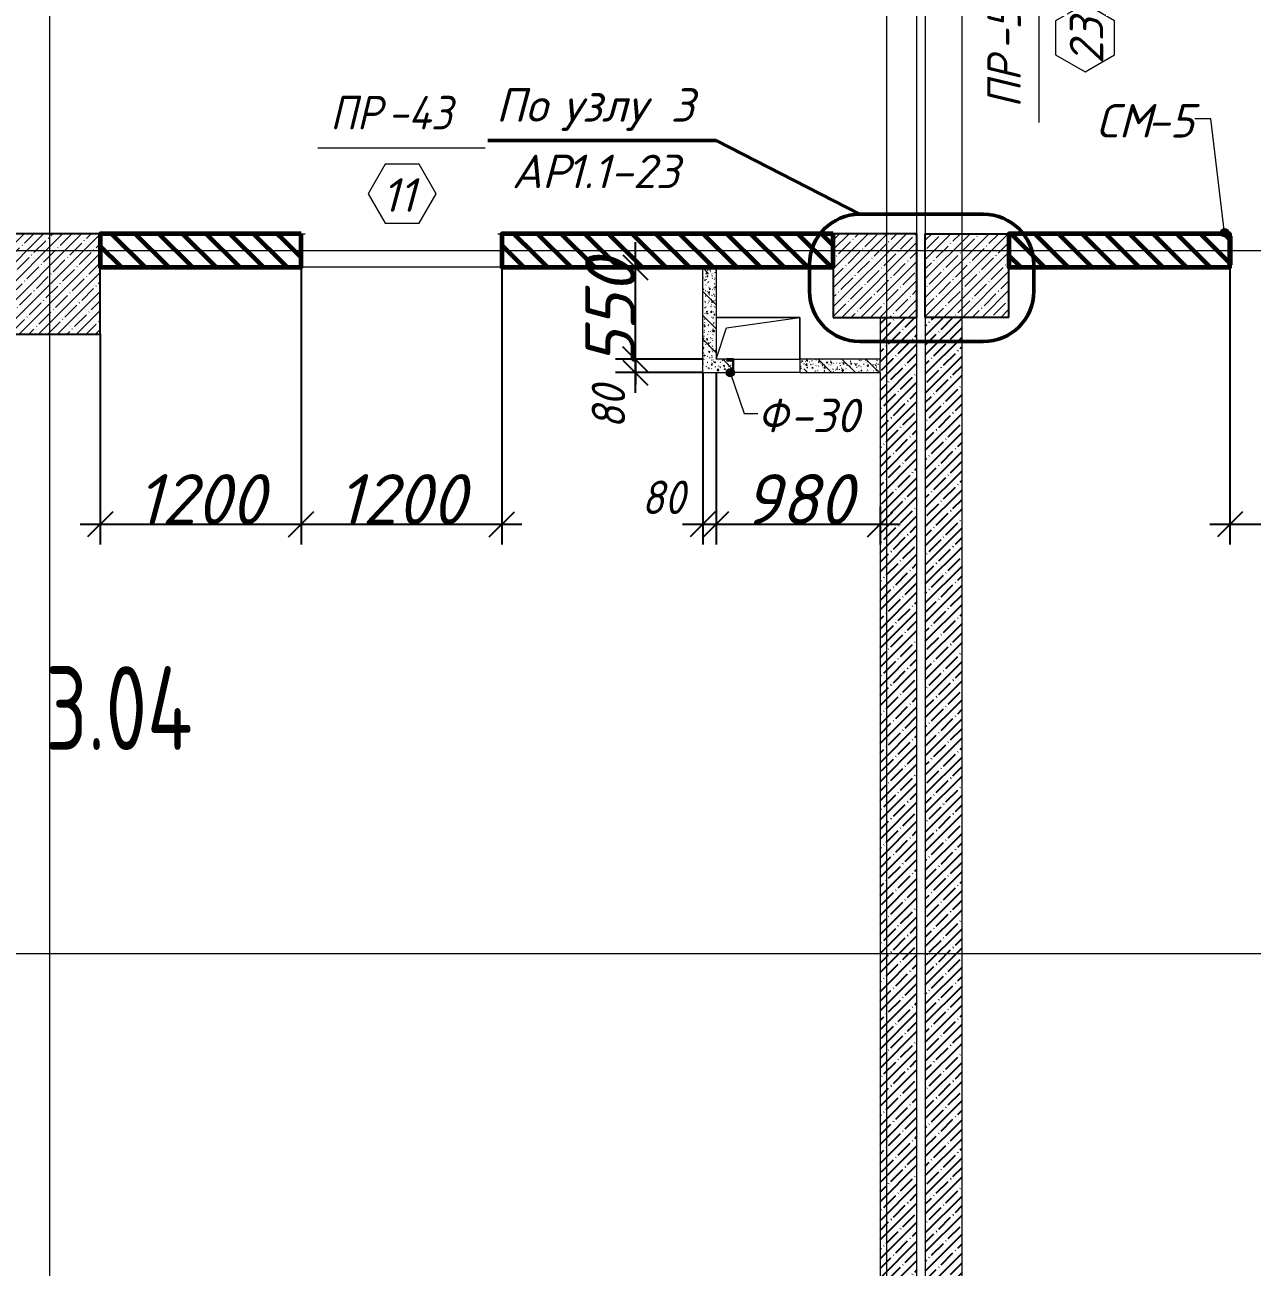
# Model space of a CAD drawing. Header units: millimetres. Extents: x 12986 to 523328, y -9759 to 30092.
# Drawn here: x 428591 to 435924, y -2144 to 5279 of the extents above; entities that cross this region are included whole.
import ezdxf

# ---------------------------------------------------------------- set-up
doc = ezdxf.new("R2010")
doc.units = ezdxf.units.MM
for name, color, linetype, lineweight in [('5) Блок ячеистый', 160, 'Continuous', 60), ('A-ANNO-DIMS', 7, 'Continuous', 9), ('A-AREA-IDEN', 7, 'Continuous', 9), ('A-DETL-1', 7, 'Continuous', 50), ('A-DOOR-IDEN', 7, 'Continuous', 9), ('A-FLOR', 7, 'Continuous', 9), ('A-GENM', 7, 'Continuous', 9), ('A-GENM-1', 7, 'Continuous', 25), ('A-GENM-IDEN', 7, 'Continuous', 9), ('A-GLAZ-IDEN', 7, 'Continuous', 9), ('A-WALL-6', 18, 'Continuous', 13), ('A-WALL-FNSH-2', 7, 'Continuous', 5), ('A-WALL-FNSH-4', 250, 'Continuous', 13), ('A-WALL-PATT-4', 250, 'Continuous', 5), ('G-ANNO-TEXT', 7, 'Continuous', 9), ('I-WALL', 7, 'Continuous', 5), ('S-COLS', 7, 'Continuous', 9), ('S-COLS-1', 7, 'Continuous', 5), ('S-COLS-2', 7, 'Continuous', 25), ('Оси-1', 7, 'Continuous', 20)]:
    doc.layers.add(name, color=color, linetype=linetype, lineweight=lineweight)
doc.layers.add('A-WALL-3', color=7, linetype='Continuous', lineweight=5, true_color=0x000000)
doc.layers.add('A-WALL-9', color=7, linetype='Continuous', lineweight=5, true_color=0x0070df)
doc.styles.add('ISOCPEUR_I_2', font='isocpeui.ttf', dxfattribs={"height": 300})
doc.styles.add('ISOCPEUR_I_3', font='isocpeui.ttf', dxfattribs={"width": 0.9, "height": 200})
doc.styles.add('ISOCPEUR_I_4', font='isocpeui.ttf', dxfattribs={"width": 0.9, "height": 300})
doc.styles.add('СПДС', font='ГОСТ тип А.ttf', dxfattribs={"width": 0.9})
doc.dimstyles.new('ISO-2_0_0_9К_СРЕДНИЙ_1', dxfattribs={"dimscale": 304.8, "dimtxt": 199.196235, "dimasz": 0.492126, "dimexe": 0.393701, "dimexo": 0, "dimgap": 0, "dimtad": 1, "dimdec": 0, "dimzin": 0, "dimdsep": 46, "dimtxsty": 'ISOCPEUR_I_3', "dimblk1": 'OBLIQUE', "dimblk2": 'OBLIQUE', "dimsah": 1, "dimcen": 0.09, "dimdle": 0.393701, "dimazin": 0, "dimtfac": 1, "dimtdec": 4, "dimtix": 1, "dimtmove": 2, "dimatfit": 3, "dimfxl": 1, "dimtvp": 1, "dimtolj": 1, "dimtzin": 0, "dimarcsym": 2})
doc.dimstyles.new('ISO-2_0_0_9К_СРЕДНИЙ_2', dxfattribs={"dimscale": 304.8, "dimtxt": 199.196235, "dimasz": 0.492126, "dimexe": 0.393701, "dimexo": 0, "dimgap": 0, "dimtad": 1, "dimdec": 0, "dimzin": 0, "dimdsep": 46, "dimtxsty": 'ISOCPEUR_I_2', "dimblk1": 'OBLIQUE', "dimblk2": 'OBLIQUE', "dimsah": 1, "dimcen": 0.09, "dimdle": 0.393701, "dimazin": 0, "dimtfac": 1, "dimtdec": 4, "dimtix": 1, "dimtmove": 0, "dimatfit": 3, "dimfxl": 1, "dimtvp": 1, "dimtolj": 1, "dimtzin": 0, "dimarcsym": 2})
doc.dimstyles.new('ISO-2_0_0_9К_СРЕДНИЙ_ФОН', dxfattribs={"dimscale": 304.8, "dimtxt": 199.196235, "dimasz": 0.492126, "dimexe": 0.393701, "dimexo": 0, "dimgap": 0.164042, "dimtad": 1, "dimdec": 0, "dimdsep": 46, "dimtxsty": 'ISOCPEUR_I_3', "dimblk1": 'OBLIQUE', "dimblk2": 'OBLIQUE', "dimsah": 1, "dimcen": 0.09, "dimdle": 0.393701, "dimazin": 0, "dimtfac": 1, "dimtdec": 4, "dimtix": 1, "dimtmove": 1, "dimatfit": 3, "dimfxl": 1, "dimtvp": 1, "dimtfill": 1, "dimtolj": 1, "dimtzin": 0, "dimarcsym": 2})
pattern_1 = [(45, (395430.81, -3869.25), (-57.02463, 57.02463), []), (45, (395487.83, -3869.25), (-57.02463, 57.02463), [100.806, -20.161, 3.353, -16.808])]
pattern_2 = [(50, (395430.81, -3869.254), (72.87376, -6.37607), [7.62, -83.82]), (355, (395430.81, -3869.25), (-14.09699, 76.42244), [6.096, -67.056]), (100.451, (395436.88, -3869.785), (58.77696, 70.04687), [6.476, -71.236]), (46.184, (395430.81, -3848.93), (108.43142, -16.81745), [11.43, -125.73]), (96.636, (395439.84, -3850.33), (94.961, 98.97089), [9.714, -106.854]), (351.184, (395430.81, -3848.93), (94.96227, 98.97018), [9.144, -100.584]), (21, (395440.97, -3854.014), (60.64565, -40.90654), [7.62, -83.82]), (326, (395440.97, -3854.01), (24.72083, 73.67493), [6.096, -67.056]), (71.451, (395446.02, -3857.42), (85.36689, 32.76874), [6.476, -71.236]), (37.5, (395430.809, -3869.254), (1.235525, 33.822432), [3.353, -62.89, 3.353, -64.719, -67.31]), (37.5, (395430.809, -3869.254), (1.235525, 33.822432), [-134.315, 3.353, -63.957]), (7.5, (395430.81, -3869.254), (26.728146, 40.07255), [3.353, -35.458, 3.353, -61.366, -25.654]), (7.5, (395430.81, -3869.254), (26.728146, 40.07255), [-103.53, 3.353, -22.301]), (327.5, (395408.152, -3869.254), (54.236318, -2.292117), [3.353, -22.047, 3.353, -75.895, -105.156]), (327.5, (395408.152, -3869.254), (54.236318, -2.292117), [-104.648, 3.353, -101.803]), (317.5, (395397.99, -3869.254), (59.25158, 10.17014), [3.353, -29.667, 3.353, -49.276, -74.676]), (317.5, (395397.99, -3869.254), (59.25158, 10.17014), [-85.649, 3.353, -71.323])]
pattern_3 = [(135, (395430.8, -3869.25), (-142.5612, -142.5612), []), (135, (395573.37, -3869.25), (-142.5612, -142.5612), [252.016, -50.403, 3.353, -47.05])]
pattern_4 = [(135, (395430.81, -3869.25), (-70.71068, -70.71068), [])]

# ---------------------------------------------------------------- blocks, each defined once
blk = doc.blocks.new('AR_Отверстие прямоугольное _в плите_ - AR_Отверстие прямоугольное _в плите_-V40-АР1_1_Кладочный план 3 этажа')
at = {"layer": 'A-GENM'}
for p, q in [((250, 125), (-250, 125)), ((-187.5, 62.5), (250, 125)), ((250, -125), (250, 125)), ((-250, -125), (-187.5, 62.5))]:
    blk.add_line(p, q, dxfattribs=at)
blk = doc.blocks.new('Колонна_Несущая_Прямоугольное сечение - 600х600-V52-АР1_1_Кладочный план 3 этажа')
at = {"layer": 'S-COLS-1'}
h = blk.add_hatch(dxfattribs=at)
h.set_pattern_fill('FP_35', color=256, style=0, pattern_type=2)
h.set_pattern_definition([(45, (-33310, -7600), (-57.02463, 57.02463), []), (45, (-33252.975, -7600), (-57.02463, 57.02463), [100.806, -20.161, 3.353, -16.808])])
h.paths.add_polyline_path([(-300, -300), (300, -300), (300, 300), (-300, 300)], flags=0)
at = {"layer": 'S-COLS-2'}
for p, q in [((300, 300), (-300, 300)), ((-300, 300), (-300, -300)), ((300, -300), (300, 300)), ((-300, -300), (300, -300))]:
    blk.add_line(p, q, dxfattribs=at)
blk = doc.blocks.new('Колонна_Несущая_Прямоугольное сечение - Вн_ЖБ_500х500-V100-АР1_1_Кладочный план 3 этажа')
at = {"layer": 'S-COLS-1'}
h = blk.add_hatch(dxfattribs=at)
h.set_pattern_fill('FP_86', color=256, style=0, pattern_type=2)
h.set_pattern_definition([(45, (-38240, -7650), (-57.02463, 57.02463), []), (45, (-38182.975, -7650), (-57.02463, 57.02463), [100.806, -20.161, 3.353, -16.808])])
h.paths.add_polyline_path([(-250, -250), (250, -250), (250, 250), (-250, 250)], flags=0)
at = {"layer": 'S-COLS-2'}
for p, q in [((250, 250), (-250, 250)), ((-250, 250), (-250, -250)), ((250, -250), (250, 250)), ((-250, -250), (250, -250))]:
    blk.add_line(p, q, dxfattribs=at)
blk = doc.blocks.new('Фахверк_СКБ_Уголок_Тип 2 - СМ-5_200х2480h-30007438-АР1_1_Кладочный план 3 этажа')
at = {"layer": 'A-GENM-1'}
for p, q in [((125, 156), (125, 81)), ((200, 156), (125, 156)), ((131, 81), (131, 150)), ((131, 150), (200, 150)), ((200, 150), (200, 156)), ((125, 81), (131, 81)), ((131, 19), (125, 19)), ((125, 19), (125, -56)), ((131, -50), (131, 19)), ((125, -56), (200, -56)), ((200, -50), (131, -50)), ((200, -56), (200, -50))]:
    blk.add_line(p, q, dxfattribs=at)
blk = doc.blocks.new('Стойка_Влож_Полоса боковая - Полоса-27101091-АР1_1_Кладочный план 3 этажа')
at = {"layer": 'A-GENM'}
for p, q in [((-5, 85), (0, 85)), ((-5, -85), (-5, 85)), ((0, 31), (0, -31)), ((0, -85), (-5, -85))]:
    blk.add_line(p, q, dxfattribs=at)
blk = doc.blocks.new('Фахверк_СКБ_Швеллер - Ф-30_80х3950 h _3 эт__-31789027-АР1_1_Кладочный план 3 этажа')
at = {"layer": 'A-GENM-1'}
for p, q in [((165, 40), (125, 40)), ((125, 40), (125, -40)), ((129.5, 32.6), (165, 32.6)), ((129.5, -32.6), (129.5, 32.6)), ((165, 32.6), (165, 40)), ((125, -40), (165, -40)), ((165, -32.6), (129.5, -32.6)), ((165, -40), (165, -32.6))]:
    blk.add_line(p, q, dxfattribs=at)
blk = doc.blocks.new('AAR_СКБ_Марка_Окна_Перемычка и проем - Марка перемычки и проема-25443834-АР1_1_Кладочный план 3 этажа')
at = {"layer": 'A-GLAZ-IDEN'}
for p, q in [((-5, 0), (5, 0)), ((-0.968, -0.984), (-1.986, -2.747)), ((1.067, -0.984), (-0.968, -0.984)), ((2.085, -2.747), (1.067, -0.984)), ((-1.986, -2.747), (-0.968, -4.509)), ((1.067, -4.509), (2.085, -2.747)), ((-0.968, -4.509), (1.067, -4.509))]:
    blk.add_line(p, q, dxfattribs=at)
blk = doc.blocks.new('AAR_СКБ_Марка_Двери_Перемычка и проем - Марка перемычки и проема-25306769-АР1_1_Кладочный план 3 этажа')
at = {"layer": 'A-DOOR-IDEN'}
for p, q in [((-5, 0), (5, 0)), ((-0.968, -0.984), (-1.986, -2.747)), ((1.067, -0.984), (-0.968, -0.984)), ((2.085, -2.747), (1.067, -0.984)), ((-1.986, -2.747), (-0.968, -4.509)), ((1.067, -4.509), (2.085, -2.747)), ((-0.968, -4.509), (1.067, -4.509))]:
    blk.add_line(p, q, dxfattribs=at)
blk = doc.blocks.new('_Oblique')
at = {"color": 0, "linetype": 'ByBlock', "lineweight": -2}
blk.add_line((-0.5, -0.5), (0.5, 0.5), dxfattribs=at)
blk = doc.blocks.new('*D3582')
at = {"layer": 'A-ANNO-DIMS', "color": 0, "lineweight": -2, "transparency": 16777216}
for p, q in [((432640.8, 3200.7), (432640.8, 2174.6)), ((432720.8, 3199.6), (432720.8, 2174.6)), ((432520.8, 2294.6), (432840.8, 2294.6))]:
    blk.add_line(p, q, dxfattribs=at)
at = {"layer": 'Defpoints', "color": 0, "transparency": 16777216}
for p in [(432640.8, 3200.7), (432720.8, 3199.6), (432720.8, 2294.6)]:
    blk.add_point(p, dxfattribs=at)
at = {"layer": 'A-ANNO-DIMS', "color": 0, "lineweight": -2, "transparency": 16777216, "xscale": 150, "yscale": 150, "zscale": 150, "rotation": 180}
blk.add_blockref('_Oblique', (432640.8, 2294.6), dxfattribs=at)
at = {"layer": 'A-ANNO-DIMS', "color": 0, "lineweight": -2, "transparency": 16777216, "xscale": 150, "yscale": 150, "zscale": 150}
blk.add_blockref('_Oblique', (432720.8, 2294.6), dxfattribs=at)
at = {"layer": 'A-ANNO-DIMS', "color": 0, "transparency": 16777216, "insert": (432275.4, 2555.9), "char_height": 200, "width": 303.391, "attachment_point": 1, "line_spacing_factor": 1.149209, "style": 'ISOCPEUR_I_3'}
blk.add_mtext('\\A1;80', dxfattribs=at)
blk = doc.blocks.new('*D3583')
at = {"layer": 'A-ANNO-DIMS', "color": 0, "lineweight": -2, "transparency": 16777216}
for p, q in [((432720.8, 3199.6), (432720.8, 2174.6)), ((433700.8, 2400.7), (433700.8, 2174.6)), ((432600.8, 2294.6), (433820.8, 2294.6))]:
    blk.add_line(p, q, dxfattribs=at)
at = {"layer": 'Defpoints', "color": 0, "transparency": 16777216}
for p in [(432720.8, 3199.6), (433700.8, 2400.7), (433700.8, 2294.6)]:
    blk.add_point(p, dxfattribs=at)
at = {"layer": 'A-ANNO-DIMS', "color": 0, "lineweight": -2, "transparency": 16777216, "xscale": 150, "yscale": 150, "zscale": 150, "rotation": 180}
blk.add_blockref('_Oblique', (432720.8, 2294.6), dxfattribs=at)
at = {"layer": 'A-ANNO-DIMS', "color": 0, "lineweight": -2, "transparency": 16777216, "xscale": 150, "yscale": 150, "zscale": 150}
blk.add_blockref('_Oblique', (433700.8, 2294.6), dxfattribs=at)
at = {"layer": 'A-ANNO-DIMS', "color": 0, "transparency": 16777216, "insert": (433210.8, 2444.6), "char_height": 300, "width": 455.087, "attachment_point": 5, "style": 'ISOCPEUR_I_2'}
blk.add_mtext('\\A1;980', dxfattribs=at)
blk = doc.blocks.new('*D3584')
at = {"layer": 'A-ANNO-DIMS', "color": 0, "lineweight": -2, "transparency": 16777216}
for p, q in [((430240.8, 3837.7), (430240.8, 2174.6)), ((429040.8, 3430.7), (429040.8, 2174.6)), ((428920.8, 2294.6), (430360.8, 2294.6))]:
    blk.add_line(p, q, dxfattribs=at)
at = {"layer": 'Defpoints', "color": 0, "transparency": 16777216}
for p in [(430240.8, 3837.7), (429040.8, 3430.7), (430240.8, 2294.6)]:
    blk.add_point(p, dxfattribs=at)
at = {"layer": 'A-ANNO-DIMS', "color": 0, "lineweight": -2, "transparency": 16777216, "xscale": 150, "yscale": 150, "zscale": 150, "rotation": 180}
blk.add_blockref('_Oblique', (429040.8, 2294.6), dxfattribs=at)
at = {"layer": 'A-ANNO-DIMS', "color": 0, "lineweight": -2, "transparency": 16777216, "xscale": 150, "yscale": 150, "zscale": 150}
blk.add_blockref('_Oblique', (430240.8, 2294.6), dxfattribs=at)
at = {"layer": 'A-ANNO-DIMS', "color": 0, "transparency": 16777216, "insert": (429640.8, 2444.6), "char_height": 300, "width": 560.814, "attachment_point": 5, "style": 'ISOCPEUR_I_2'}
blk.add_mtext('\\A1;1200', dxfattribs=at)
blk = doc.blocks.new('*D3585')
at = {"layer": 'A-ANNO-DIMS', "color": 0, "lineweight": -2, "transparency": 16777216}
for p, q in [((430240.8, 3837.7), (430240.8, 2174.6)), ((431440.8, 3837.7), (431440.8, 2174.6)), ((430120.8, 2294.6), (431560.8, 2294.6))]:
    blk.add_line(p, q, dxfattribs=at)
at = {"layer": 'Defpoints', "color": 0, "transparency": 16777216}
for p in [(430240.8, 3837.7), (431440.8, 3837.7), (431440.8, 2294.6)]:
    blk.add_point(p, dxfattribs=at)
at = {"layer": 'A-ANNO-DIMS', "color": 0, "lineweight": -2, "transparency": 16777216, "xscale": 150, "yscale": 150, "zscale": 150, "rotation": 180}
blk.add_blockref('_Oblique', (430240.8, 2294.6), dxfattribs=at)
at = {"layer": 'A-ANNO-DIMS', "color": 0, "lineweight": -2, "transparency": 16777216, "xscale": 150, "yscale": 150, "zscale": 150}
blk.add_blockref('_Oblique', (431440.8, 2294.6), dxfattribs=at)
at = {"layer": 'A-ANNO-DIMS', "color": 0, "transparency": 16777216, "insert": (430840.8, 2444.6), "char_height": 300, "width": 560.814, "attachment_point": 5, "style": 'ISOCPEUR_I_2'}
blk.add_mtext('\\A1;1200', dxfattribs=at)
blk = doc.blocks.new('*D3586')
at = {"layer": 'A-ANNO-DIMS', "color": 0, "lineweight": -2, "transparency": 16777216}
for p, q in [((432238.9, 3080.7), (432238.9, 3400.7)), ((432639.7, 3280.7), (432118.9, 3280.7)), ((432640.8, 3200.7), (432118.9, 3200.7))]:
    blk.add_line(p, q, dxfattribs=at)
at = {"layer": 'Defpoints', "color": 0, "transparency": 16777216}
for p in [(432238.9, 3280.7), (432639.7, 3280.7), (432640.8, 3200.7)]:
    blk.add_point(p, dxfattribs=at)
at = {"layer": 'A-ANNO-DIMS', "color": 0, "lineweight": -2, "transparency": 16777216, "xscale": 150, "yscale": 150, "zscale": 150}
for p, rotation in [((432238.9, 3280.7), 90), ((432238.9, 3200.7), 270)]:
    blk.add_blockref('_Oblique', p, dxfattribs=dict(at, rotation=rotation))
at = {"layer": 'A-ANNO-DIMS', "color": 0, "transparency": 16777216, "insert": (431977.6, 2865.3), "char_height": 200, "width": 303.391, "attachment_point": 1, "rotation": 90, "line_spacing_factor": 1.149209, "style": 'ISOCPEUR_I_3'}
blk.add_mtext('\\A1;80', dxfattribs=at)
blk = doc.blocks.new('*D3587')
at = {"layer": 'A-ANNO-DIMS', "color": 0, "lineweight": -2, "transparency": 16777216}
for p, q in [((432238.9, 3830.7), (432238.9, 3980.7)), ((432132.8, 3830.7), (432358.9, 3830.7)), ((432238.9, 3280.7), (432238.9, 3830.7)), ((432639.7, 3280.7), (432118.9, 3280.7)), ((432238.9, 3280.7), (432238.9, 3130.7))]:
    blk.add_line(p, q, dxfattribs=at)
at = {"layer": 'Defpoints', "color": 0, "transparency": 16777216}
for p in [(432132.8, 3830.7), (432238.9, 3830.7), (432639.7, 3280.7)]:
    blk.add_point(p, dxfattribs=at)
at = {"layer": 'A-ANNO-DIMS', "color": 0, "lineweight": -2, "transparency": 16777216, "xscale": 150, "yscale": 150, "zscale": 150}
for p, rotation in [((432238.9, 3830.7), 270), ((432238.9, 3280.7), 90)]:
    blk.add_blockref('_Oblique', p, dxfattribs=dict(at, rotation=rotation))
at = {"layer": 'A-ANNO-DIMS', "color": 0, "transparency": 16777216, "insert": (432088.9, 3555.7), "char_height": 300, "width": 455.087, "attachment_point": 5, "rotation": 90, "style": 'ISOCPEUR_I_2'}
blk.add_mtext('\\A1;550', dxfattribs=at)
blk = doc.blocks.new('*D3717')
at = {"layer": 'A-ANNO-DIMS', "color": 0, "lineweight": -2, "transparency": 16777216}
for p, q in [((435790.8, 3830.7), (435790.8, 2174.6)), ((437440.8, 3830.7), (437440.8, 2174.6)), ((435670.8, 2294.6), (437560.8, 2294.6))]:
    blk.add_line(p, q, dxfattribs=at)
at = {"layer": 'Defpoints', "color": 0, "transparency": 16777216}
for p in [(435790.8, 3830.7), (437440.8, 3830.7), (437440.8, 2294.6)]:
    blk.add_point(p, dxfattribs=at)
at = {"layer": 'A-ANNO-DIMS', "color": 0, "lineweight": -2, "transparency": 16777216, "xscale": 150, "yscale": 150, "zscale": 150, "rotation": 180}
blk.add_blockref('_Oblique', (435790.8, 2294.6), dxfattribs=at)
at = {"layer": 'A-ANNO-DIMS', "color": 0, "lineweight": -2, "transparency": 16777216, "xscale": 150, "yscale": 150, "zscale": 150}
blk.add_blockref('_Oblique', (437440.8, 2294.6), dxfattribs=at)
at = {"layer": 'A-ANNO-DIMS', "color": 0, "transparency": 16777216, "insert": (436615.8, 2444.6), "char_height": 200, "width": 560.814, "attachment_point": 5, "style": 'ISOCPEUR_I_3', "bg_fill": 3, "box_fill_scale": 1.1, "bg_fill_color": 256, "bg_fill_true_color": 13158600, "bg_fill_transparency": 0}
blk.add_mtext('\\A1;1650', dxfattribs=at)

msp = doc.modelspace()

# ---------------------------------------------------------------- hatches: boundary and pattern name
h = msp.add_hatch()
h.set_pattern_fill('FP_4', color=256, style=0, pattern_type=2)
h.set_pattern_definition(pattern_1)
h.paths.add_polyline_path([(433700.80853, -3469.25359), (433920.80853, -3469.25359), (433920.80853, 3530.74642), (433700.80853, 3530.74642), (433700.80853, -2937.15678)], flags=0)
h = msp.add_hatch()
h.set_pattern_fill('FP_4', color=256, style=0, pattern_type=2)
h.set_pattern_definition(pattern_1)
h.paths.add_polyline_path([(434190.80845, -3469.25358), (434190.80845, 3530.74642), (433970.80845, 3530.74642), (433970.8085, -3469.25358)], flags=0)
at = {"layer": '5) Блок ячеистый'}
h = msp.add_hatch(dxfattribs=at)
h.set_pattern_fill('FP_1', color=256, style=0, pattern_type=2)
h.set_pattern_definition(pattern_4)
h.paths.add_polyline_path([(432640.80853, 3830.74642), (433420.80853, 3830.74642), (433420.80853, 4030.74642), (431635.80853, 4030.74642), (431635.80853, 3830.74642), (432277.33246, 3830.74642)], flags=0)
h.paths.add_polyline_path([(430135.80853, 3830.74642), (430135.80853, 4030.74642), (429040.80853, 4030.74642), (429040.80853, 3830.74642)], flags=0)
h = msp.add_hatch(dxfattribs=at)
h.set_pattern_fill('FP_1', color=256, style=0, pattern_type=2)
h.set_pattern_definition(pattern_4)
h.paths.add_polyline_path([(430240.80853, 3830.74642), (430240.80853, 4030.74642), (430135.80853, 4030.74642), (430135.80853, 3830.74642)], flags=0)
h.paths.add_polyline_path([(431440.80853, 3830.74642), (431635.80853, 3830.74642), (431635.80853, 4030.74642), (431440.80853, 4030.74642)], flags=0)
h = msp.add_hatch(dxfattribs=at)
h.set_pattern_fill('FP_1', color=256, style=0, pattern_type=2)
h.set_pattern_definition(pattern_4)
h.paths.add_polyline_path([(437440.80853, 3830.74642), (438340.80853, 3830.74642), (438340.80853, 4030.74642), (437440.80853, 4030.74642), (437440.80853, 3899.74642)], flags=0)
h.paths.add_polyline_path([(434470.80845, 3830.74642), (435790.80853, 3830.74642), (435790.80853, 4030.74642), (434470.80845, 4030.74642)], flags=0)
at = {"layer": 'A-GENM-IDEN'}
h = msp.add_hatch(color=256, dxfattribs=at)
edge = h.paths.add_edge_path(flags=0)
edge.add_arc((435759.30853, 4036.74642), 25, 0, 360)
h = msp.add_hatch(color=256, dxfattribs=at)
edge = h.paths.add_edge_path(flags=0)
edge.add_arc((432805.80853, 3200.74642), 25, 0, 360)
at = {"layer": 'A-WALL-PATT-4'}
h = msp.add_hatch(dxfattribs=at)
h.set_pattern_fill('FP_6', color=256, style=0, pattern_type=2)
h.set_pattern_definition(pattern_2)
h.paths.add_polyline_path([(432640.80853, 3280.74642), (432720.80853, 3280.74642), (432720.80853, 3830.74642), (432640.80853, 3830.74642)], flags=0)
h = msp.add_hatch(dxfattribs=at)
h.set_pattern_fill('FP_7', color=256, style=0, pattern_type=2)
h.set_pattern_definition(pattern_3)
h.paths.add_polyline_path([(432640.80853, 3280.74642), (432720.80853, 3280.74642), (432720.80853, 3830.74642), (432640.80853, 3830.74642)], flags=0)
h = msp.add_hatch(dxfattribs=at)
h.set_pattern_fill('FP_6', color=256, style=0, pattern_type=2)
h.set_pattern_definition(pattern_2)
h.paths.add_polyline_path([(433221.95422, 3200.74642), (433700.80853, 3200.74642), (433700.80853, 3280.74642), (433221.95422, 3280.74642)], flags=0)
h.paths.add_polyline_path([(432640.80853, 3200.74642), (432785.80853, 3200.74642), (432785.80853, 3208.14642), (432821.30853, 3208.14642), (432821.30853, 3273.34642), (432785.80853, 3273.34642), (432785.80853, 3280.74642), (432640.80853, 3280.74642)], flags=0)
h = msp.add_hatch(dxfattribs=at)
h.set_pattern_fill('FP_7', color=256, style=0, pattern_type=2)
h.set_pattern_definition(pattern_3)
h.paths.add_polyline_path([(433221.95422, 3200.74642), (433700.80853, 3200.74642), (433700.80853, 3280.74642), (433221.95422, 3280.74642)], flags=0)
h.paths.add_polyline_path([(432640.80853, 3200.74642), (432785.80853, 3200.74642), (432785.80853, 3208.14642), (432821.30853, 3208.14642), (432821.30853, 3273.34642), (432785.80853, 3273.34642), (432785.80853, 3280.74642), (432640.80853, 3280.74642)], flags=0)
at = {"layer": 'S-COLS-1'}
h = msp.add_hatch(dxfattribs=at)
h.set_pattern_fill('FP_4', color=256, style=0, pattern_type=2)
h.set_pattern_definition(pattern_1)
h.paths.add_polyline_path([(433970.80845, 3530.74642), (434470.80845, 3530.74642), (434470.80845, 4030.74642), (433970.80845, 4030.74642)], flags=0)

# ---------------------------------------------------------------- linework, layer by layer
at = {"layer": '5) Блок ячеистый'}
for points in [[(430240.80853, 4030.74642), (429040.80853, 4030.74642), (429040.80853, 3830.74642), (430240.80853, 3830.74642)], [(433420.80853, 4030.74642), (431440.80853, 4030.74642), (431440.80853, 3830.74642), (433420.80853, 3830.74642)], [(435790.80853, 4030.74642), (434470.80845, 4030.74642), (434470.80845, 3830.74642), (435790.80853, 3830.74642)]]:
    msp.add_lwpolyline(points, close=True, dxfattribs=at)
at = {"layer": 'A-DETL-1'}
for p, q in [((432720.80853, 4587.05532), (431357.60731, 4587.05532)), ((432720.80853, 4587.05532), (433579.14536, 4147.05532)), ((434318.59964, 4147.05532), (433579.14536, 4147.05532)), ((434318.59964, 4147.05532), (433579.14536, 4147.05532)), ((433279.14536, 3847.05532), (433279.14536, 3687.05532)), ((433279.14536, 3847.05532), (433279.14536, 3687.05532)), ((434618.59964, 3847.05532), (434618.59964, 3687.05532)), ((434618.59964, 3847.05532), (434618.59964, 3687.05532)), ((434318.59964, 3387.05532), (433580.72771, 3387.05532)), ((434318.59964, 3387.05532), (433580.72771, 3387.05532))]:
    msp.add_line(p, q, dxfattribs=at)
for centre, start, end in [((433579.14536, 3847.05532), 90, 180), ((433579.14536, 3847.05532), 90, 180), ((434318.59964, 3847.05532), 0, 90), ((434318.59964, 3847.05532), 0, 90), ((433579.14536, 3687.05532), 180, 270), ((433579.14536, 3687.05532), 180, 270), ((434318.59964, 3687.05532), 270, 0), ((434318.59964, 3687.05532), 270, 0)]:
    msp.add_arc(centre, 300, start, end, dxfattribs=at)
at = {"layer": 'A-FLOR'}
for p, q in [((433920.80854, 4030.74642), (433920.80854, 6360.74642)), ((433970.80852, 6360.74642), (433970.80852, 4030.74642)), ((432720.80853, 3530.74642), (433220.80853, 3530.74642)), ((433220.80853, 3530.74642), (433220.80853, 3280.74642))]:
    msp.add_line(p, q, dxfattribs=at)
at = {"layer": 'A-GENM-IDEN'}
for p, q in [((435677.47326, 4718.11532), (435580.59497, 4718.11532)), ((435759.30853, 4036.74642), (435677.47326, 4718.11532)), ((432805.80853, 3200.74642), (432887.87575, 2957.0982)), ((432887.87575, 2957.0982), (432969.94296, 2957.0982))]:
    msp.add_line(p, q, dxfattribs=at)
for centre in [(435759.30853, 4036.74642), (432805.80853, 3200.74642)]:
    msp.add_circle(centre, 25, dxfattribs=at)
at = {"layer": 'A-WALL-3'}
for p, q in [((433700.80853, 3530.74642), (433700.80853, 3280.74642)), ((433920.80853, -3469.25359), (433920.80853, 3530.74642)), ((434190.80845, 3530.74642), (433970.80845, 3530.74642)), ((433970.80845, 3530.74642), (433970.80845, -3469.25358)), ((434190.80845, -3469.25358), (434190.80845, 3530.74642)), ((433700.80853, 3200.74642), (433700.80853, -3469.25359))]:
    msp.add_line(p, q, dxfattribs=at)
at = {"layer": 'A-WALL-6'}
msp.add_line((433700.80853, 3200.74642), (433700.80853, 3280.74642), dxfattribs=at)
at = {"layer": 'A-WALL-9'}
msp.add_line((432720.80853, 3830.74642), (432640.80853, 3830.74642), dxfattribs=at)
at = {"layer": 'A-WALL-FNSH-2'}
for p, q in [((429040.80853, 4030.74642), (430240.80853, 4030.74642)), ((430240.80853, 3830.74642), (430240.80853, 4030.74642)), ((431440.80853, 3830.74642), (431440.80853, 4030.74642)), ((433420.80853, 4030.74642), (431440.80853, 4030.74642)), ((434470.80845, 3830.74642), (434470.80845, 4030.74642)), ((434470.80845, 4030.74642), (435721.80853, 4030.74642)), ((435790.80853, 3899.74642), (435790.80853, 3961.74642)), ((429040.80853, 3830.74642), (430240.80853, 3830.74642)), ((432640.80853, 3830.74642), (431440.80853, 3830.74642)), ((433420.80853, 3830.74642), (432720.80853, 3830.74642)), ((434470.80845, 3830.74642), (435721.80853, 3830.74642))]:
    msp.add_line(p, q, dxfattribs=at)
at = {"layer": 'A-WALL-FNSH-4'}
for p, q in [((432640.80853, 3200.74642), (432640.80853, 3830.74642)), ((432720.80853, 3830.74642), (432720.80853, 3280.74642)), ((432785.80853, 3280.74642), (432720.80853, 3280.74642)), ((433700.80853, 3280.74642), (433221.95422, 3280.74642)), ((433221.95422, 3280.74642), (433221.95422, 3200.74642)), ((432640.80853, 3200.74642), (432785.80853, 3200.74642)), ((433221.95422, 3200.74642), (433700.80853, 3200.74642))]:
    msp.add_line(p, q, dxfattribs=at)
at = {"layer": 'I-WALL'}
for p, q in [((430240.80853, 4030.74642), (430265.80853, 4030.74642)), ((431415.80853, 4030.74642), (431440.80853, 4030.74642)), ((431440.80853, 3830.74642), (430240.80853, 3830.74642)), ((432825.80853, 3280.74642), (433221.95422, 3280.74642)), ((433221.95422, 3200.74642), (432825.80853, 3200.74642))]:
    msp.add_line(p, q, dxfattribs=at)
at = {"layer": 'S-COLS-2'}
for p, q in [((433970.80845, 3530.74642), (433970.80845, 4030.74642)), ((433970.80845, 4030.74642), (434470.80845, 4030.74642)), ((434470.80845, 3530.74642), (434470.80845, 4030.74642)), ((434470.80845, 3530.74642), (433970.80845, 3530.74642))]:
    msp.add_line(p, q, dxfattribs=at)
at = {"layer": 'Оси-1'}
for p, q in [((428740.80852, -8019.25359), (428740.80852, 24767.68957)), ((433740.80852, -8019.25359), (433740.80852, 24767.68957)), ((434190.80852, -6749.25359), (434190.80852, 24767.68957)), ((389220.80855, 3930.74641), (521382.43658, 3930.74641)), ((389220.80855, -269.25359), (521382.43658, -269.25359))]:
    msp.add_line(p, q, dxfattribs=at)

# ---------------------------------------------------------------- block references
at = {"layer": 'A-DOOR-IDEN', "xscale": 99.99999999999993, "yscale": 99.99999999999993, "zscale": 99.99999999999993, "rotation": 89.99999999999999}
msp.add_blockref('AAR_СКБ_Марка_Двери_Перемычка и проем - Марка перемычки и проема-25306769-АР1_1_Кладочный план 3 этажа', (434651.02395, 5195.74642), dxfattribs=at)
at = {"layer": 'A-GENM', "rotation": 180}
msp.add_blockref('Стойка_Влож_Полоса боковая - Полоса-27101091-АР1_1_Кладочный план 3 этажа', (435796.80853, 3930.74642), dxfattribs=at)
at = {"layer": 'A-GENM'}
msp.add_blockref('AR_Отверстие прямоугольное _в плите_ - AR_Отверстие прямоугольное _в плите_-V40-АР1_1_Кладочный план 3 этажа', (432970.80853, 3405.74642), dxfattribs=at)
at = {"layer": 'A-GENM-1', "rotation": 180}
for name, p in [('Фахверк_СКБ_Уголок_Тип 2 - СМ-5_200х2480h-30007438-АР1_1_Кладочный план 3 этажа', (435921.80853, 3980.74642)), ('Фахверк_СКБ_Швеллер - Ф-30_80х3950 h _3 эт__-31789027-АР1_1_Кладочный план 3 этажа', (432950.80853, 3240.74642))]:
    msp.add_blockref(name, p, dxfattribs=at)
at = {"layer": 'A-GLAZ-IDEN', "xscale": 99.99999999999993, "yscale": 99.99999999999993, "zscale": 99.99999999999993}
msp.add_blockref('AAR_СКБ_Марка_Окна_Перемычка и проем - Марка перемычки и проема-25443834-АР1_1_Кладочный план 3 этажа', (430840.80853, 4544.84459), dxfattribs=at)
at = {"layer": 'S-COLS'}
for name, p in [('Колонна_Несущая_Прямоугольное сечение - 600х600-V52-АР1_1_Кладочный план 3 этажа', (428740.80853, 3730.74642)), ('Колонна_Несущая_Прямоугольное сечение - Вн_ЖБ_500х500-V100-АР1_1_Кладочный план 3 этажа', (433670.80853, 3780.74642))]:
    msp.add_blockref(name, p, dxfattribs=at)

# ---------------------------------------------------------------- texts
at = {"layer": 'A-AREA-IDEN', "insert": (428710.77613, 1446.41226), "char_height": 500, "width": 1370.885625, "attachment_point": 1, "style": 'СПДС'}
msp.add_mtext('3.04', dxfattribs=at)
at = {"layer": 'A-DOOR-IDEN', "insert": (434833.66532, 5043.84789), "char_height": 200, "width": 317.46825, "attachment_point": 1, "rotation": 90, "style": 'ISOCPEUR_I_2'}
msp.add_mtext('23', dxfattribs=at)
at = {"layer": 'A-GENM-IDEN', "char_height": 200, "attachment_point": 1, "rotation": 90, "style": 'ISOCPEUR_I_4'}
for s, insert, width in [('-50', (434341.73508, 5127.41982), 529.11375), ('ПР', (434341.73508, 4783.46149), 416.8775)]:
    msp.add_mtext(s, dxfattribs=dict(at, insert=insert, width=width))
at = {"layer": 'A-GENM-IDEN', "char_height": 200, "attachment_point": 1}
for s, insert, width, style in [('ПР', (430415.0236, 4854.13345), 416.8775, 'ISOCPEUR_I_4'), ('-43', (430758.98193, 4854.13345), 561.18125, 'ISOCPEUR_I_4'), ('СМ', (434991.23559, 4805.7299), 367.9745625, 'ISOCPEUR_I_2'), ('-5', (435294.84497, 4805.7299), 317.46825, 'ISOCPEUR_I_2'), ('\\fISOCPEUR|b0|i1|c204|p34|;\\W.9;Ф', (432969.94296, 3044.71278), 230.886, 'ISOCPEUR_I_2'), ('-30', (433160.44296, 3044.71278), 476.202375, 'ISOCPEUR_I_2')]:
    msp.add_mtext(s, dxfattribs=dict(at, insert=insert, width=width, style=style))
at = {"layer": 'A-GLAZ-IDEN', "insert": (430724.91, 4362.20321), "char_height": 200, "width": 230.886, "attachment_point": 1, "style": 'ISOCPEUR_I_2'}
msp.add_mtext('11', dxfattribs=at)
at = {"layer": 'G-ANNO-TEXT', "char_height": 200, "attachment_point": 1, "style": 'ISOCPEUR_I_2'}
for s, insert, width in [('По', (431405.06259, 4900.03435), 346.329), (' 3', (432321.84384, 4900.03435), 295.8226875), ('узлу', (431803.92197, 4900.03435), 627.7213125), ('АР', (431500.31259, 4503.15935), 396.8353125), ('1.1-23', (431827.73447, 4503.15935), 779.24025)]:
    msp.add_mtext(s, dxfattribs=dict(at, insert=insert, width=width))

# ---------------------------------------------------------------- dimensions: what is measured, and where the dimension line sits
at = {"layer": 'A-ANNO-DIMS'}
dim = msp.add_linear_dim(base=(432238.85686, 3830.74642), p1=(432639.70565, 3280.74642), p2=(432132.79084, 3830.74642), angle=90, dimstyle='ISO-2_0_0_9К_СРЕДНИЙ_2', override={"dimpost": '<>', "dimfxl": 747.972342}, dxfattribs=at)
dim.commit()
dim.dimension.update_dxf_attribs({"geometry": '*D3587', "text_midpoint": (432088.85686, 3555.74642)})
for base, p1, p2, override, picture, middle in [((430240.80853, 2294.60769), (429040.80853, 3430.74642), (430240.80853, 3837.69842), {"dimpost": '<>', "dimfxl": 1267.126643}, '*D3584', (429640.80853, 2444.60769)), ((431440.80853, 2294.60769), (430240.80853, 3837.69842), (431440.80853, 3837.69842), {"dimpost": '<>', "dimfxl": 1200}, '*D3585', (430840.80853, 2444.60769)), ((433700.80853, 2294.60769), (432720.80853, 3199.64354), (433700.80853, 2400.67371), {"dimpost": '<>', "dimfxl": 1264.417965}, '*D3583', (433210.80853, 2444.60769))]:
    dim = msp.add_linear_dim(base=base, p1=p1, p2=p2, dimstyle='ISO-2_0_0_9К_СРЕДНИЙ_2', override=override, dxfattribs=at)
    dim.commit()
    dim.dimension.update_dxf_attribs({"geometry": picture, "text_midpoint": middle})
dim = msp.add_linear_dim(base=(432238.85686, 3280.74642), p1=(432640.80853, 3200.74642), p2=(432639.70565, 3280.74642), angle=90, dimstyle='ISO-2_0_0_9К_СРЕДНИЙ_1', override={"dimpost": '<>', "dimfxl": 80.007602}, dxfattribs=at)
dim.commit()
dim.dimension.update_dxf_attribs({"geometry": '*D3586', "text_midpoint": (432110.89905, 3016.98706), "dimtype": 160, "text_rotation": 90})
dim = msp.add_linear_dim(base=(432720.80853, 2294.60769), p1=(432640.80853, 3200.74642), p2=(432720.80853, 3199.64354), dimstyle='ISO-2_0_0_9К_СРЕДНИЙ_1', override={"dimpost": '<>', "dimfxl": 80.007602}, dxfattribs=at)
dim.commit()
dim.dimension.update_dxf_attribs({"geometry": '*D3582', "text_midpoint": (432427.04648, 2422.56551), "dimtype": 160})

# ---------------------------------------------------------------- next in the draw order: dimensions: what is measured, and where the dimension line sits
dim = msp.add_linear_dim(base=(437440.80853, 2294.60769), p1=(435790.80853, 3830.74642), p2=(437440.80853, 3830.74642), dimstyle='ISO-2_0_0_9К_СРЕДНИЙ_ФОН', override={"dimpost": '<>', "dimfxl": 1650}, dxfattribs=at)
dim.commit()
dim.dimension.update_dxf_attribs({"geometry": '*D3717', "text_midpoint": (436615.80853, 2444.60769)})

doc.saveas('drawing.dxf')
